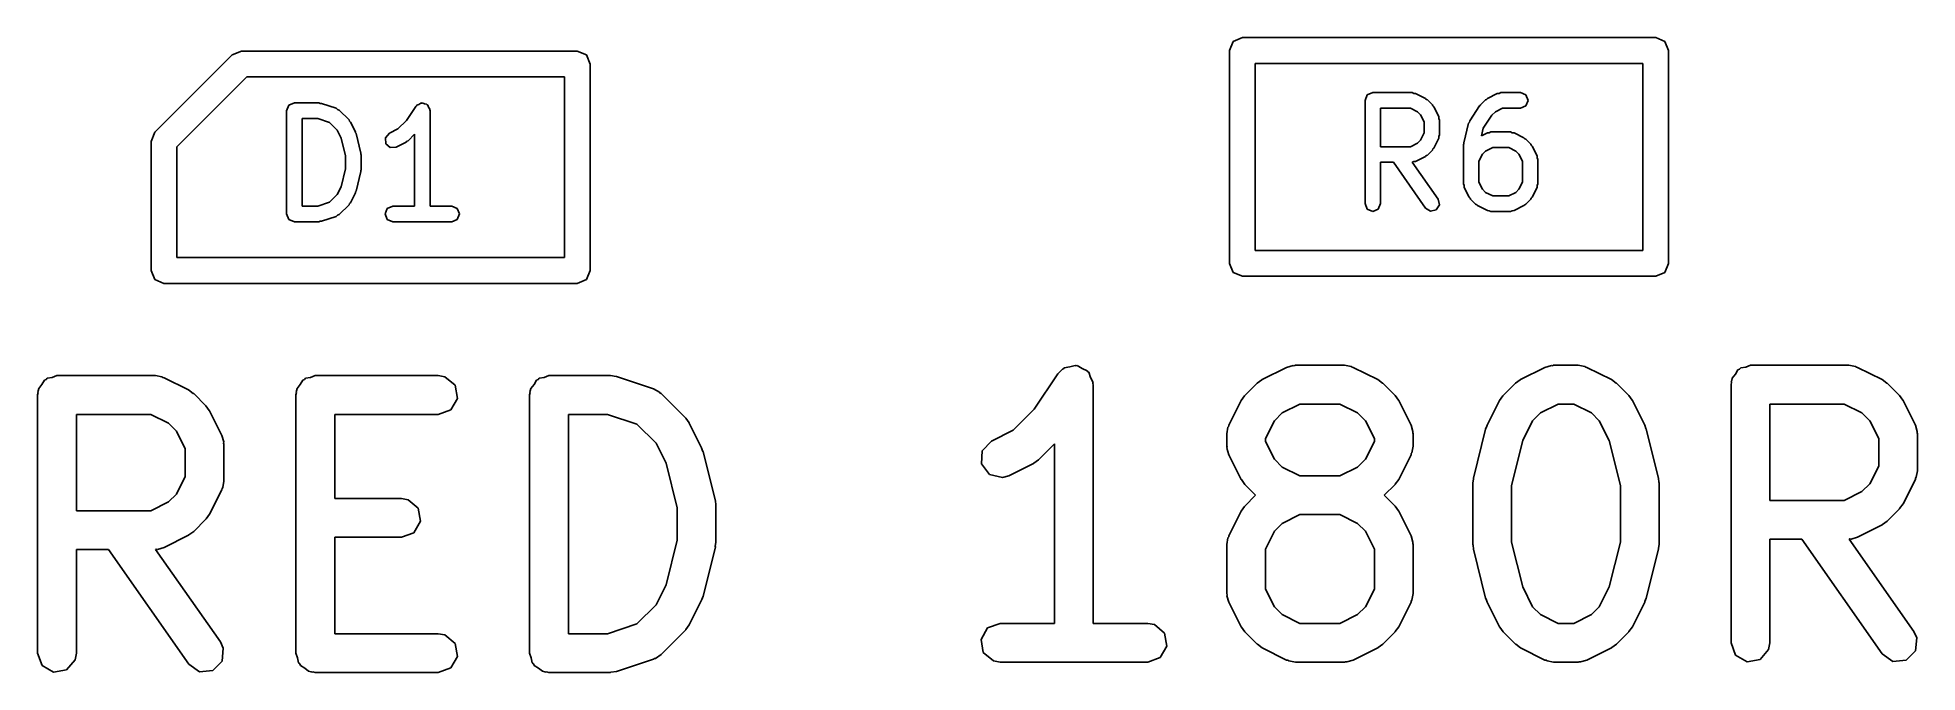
# Model space of a CAD drawing. Extents: x 3.235 to 3.522, y 0.333 to 0.43.
import ezdxf

# ---------------------------------------------------------------- set-up
doc = ezdxf.new("R2010")
doc.units = 0
doc.header["$MEASUREMENT"] = 0
doc.layers.add('BLACK', color=7, linetype='CONTINUOUS')

msp = doc.modelspace()

# ---------------------------------------------------------------- linework, layer by layer
at = {"layer": 'BLACK', "linetype": 'CONTINUOUS'}
for p, q in [((3.41748, 0.429207), (3.41887, 0.429783)), ((3.41887, 0.429783), (3.48187, 0.429783)), ((3.48187, 0.429783), (3.48326, 0.429207)), ((3.25311, 0.415329), (3.26492, 0.42714)), ((3.26492, 0.42714), (3.26631, 0.427717)), ((3.26631, 0.427717), (3.3175, 0.427717)), ((3.3175, 0.427717), (3.31889, 0.42714)), ((3.31889, 0.42714), (3.31946, 0.425748)), ((3.41691, 0.427815), (3.41748, 0.429207)), ((3.41691, 0.395335), (3.41691, 0.427815)), ((3.48326, 0.429207), (3.48383, 0.427815)), ((3.48383, 0.427815), (3.48383, 0.395335)), ((3.31946, 0.425748), (3.31946, 0.394252)), ((3.42084, 0.425846), (3.42084, 0.397303)), ((3.4799, 0.425846), (3.42084, 0.425846)), ((3.4799, 0.397303), (3.4799, 0.425846)), ((3.26713, 0.42378), (3.25647, 0.413122)), ((3.31553, 0.42378), (3.26713, 0.42378)), ((3.31553, 0.39622), (3.31553, 0.42378)), ((3.43791, 0.421034), (3.43875, 0.42138)), ((3.43875, 0.42138), (3.44475, 0.42138)), ((3.44475, 0.42138), (3.445, 0.421275)), ((3.445, 0.421275), (3.44527, 0.421255)), ((3.44527, 0.421255), (3.44677, 0.420505)), ((3.45622, 0.420505), (3.45772, 0.421255)), ((3.45772, 0.421255), (3.45799, 0.421275)), ((3.45799, 0.421275), (3.45824, 0.42138)), ((3.45824, 0.42138), (3.46124, 0.42138)), ((3.46124, 0.42138), (3.46208, 0.421034)), ((3.2732, 0.418624), (3.27354, 0.419459)), ((3.2732, 0.402876), (3.2732, 0.418624)), ((3.27354, 0.419459), (3.27438, 0.419805)), ((3.27438, 0.419805), (3.27813, 0.419805)), ((3.27813, 0.419805), (3.27831, 0.419731)), ((3.27831, 0.419731), (3.2785, 0.419744)), ((3.2785, 0.419744), (3.28075, 0.418995)), ((3.28075, 0.418995), (3.28096, 0.418814)), ((3.28096, 0.418814), (3.28121, 0.418709)), ((3.28121, 0.418709), (3.28271, 0.417209)), ((3.29146, 0.417127), (3.29289, 0.419279)), ((3.29289, 0.419279), (3.29299, 0.419347)), ((3.29299, 0.419347), (3.29304, 0.419459)), ((3.29304, 0.419459), (3.29336, 0.419591)), ((3.29336, 0.419591), (3.29364, 0.419782)), ((3.29364, 0.419782), (3.29376, 0.419758)), ((3.29376, 0.419758), (3.29387, 0.419805)), ((3.29387, 0.419805), (3.29419, 0.419673)), ((3.29419, 0.419673), (3.29453, 0.419607)), ((3.29453, 0.419607), (3.2946, 0.419506)), ((3.2946, 0.419506), (3.29471, 0.419459)), ((3.29471, 0.419459), (3.29484, 0.419141)), ((3.29484, 0.419141), (3.29503, 0.418856)), ((3.29503, 0.418856), (3.29501, 0.418736)), ((3.29501, 0.418736), (3.29506, 0.418624)), ((3.29506, 0.418624), (3.29506, 0.404057)), ((3.43757, 0.420199), (3.43791, 0.421034)), ((3.43757, 0.404451), (3.43757, 0.420199)), ((3.43993, 0.419018), (3.43993, 0.413131)), ((3.44447, 0.419018), (3.43993, 0.419018)), ((3.44555, 0.418478), (3.44447, 0.419018)), ((3.44602, 0.417999), (3.44555, 0.418478)), ((3.44677, 0.420505), (3.4469, 0.420358)), ((3.4469, 0.420358), (3.44708, 0.420284)), ((3.44708, 0.420284), (3.44783, 0.419534)), ((3.44783, 0.419534), (3.44791, 0.419354)), ((3.44791, 0.419354), (3.44805, 0.419227)), ((3.44805, 0.419227), (3.4488, 0.417727)), ((3.45351, 0.417104), (3.45501, 0.419354)), ((3.45501, 0.419354), (3.45511, 0.419422)), ((3.45511, 0.419422), (3.45516, 0.419534)), ((3.45516, 0.419534), (3.45591, 0.420284)), ((3.45591, 0.420284), (3.45609, 0.420358)), ((3.45609, 0.420358), (3.45622, 0.420505)), ((3.45744, 0.418478), (3.45691, 0.417946)), ((3.45852, 0.419018), (3.45744, 0.418478)), ((3.46124, 0.419018), (3.45852, 0.419018)), ((3.46208, 0.419364), (3.46124, 0.419018)), ((3.46208, 0.421034), (3.46242, 0.420199)), ((3.46242, 0.420199), (3.46208, 0.419364)), ((3.27556, 0.417443), (3.27556, 0.404057)), ((3.27793, 0.417443), (3.27556, 0.417443)), ((3.27974, 0.416842), (3.27793, 0.417443)), ((3.2809, 0.415675), (3.27974, 0.416842)), ((3.28151, 0.414462), (3.2809, 0.415675)), ((3.28271, 0.417209), (3.28279, 0.41703)), ((3.28279, 0.41703), (3.28293, 0.416902)), ((3.28293, 0.416902), (3.28368, 0.415403)), ((3.28885, 0.415181), (3.29017, 0.415845)), ((3.29017, 0.415845), (3.29146, 0.417127)), ((3.44656, 0.41692), (3.44602, 0.417999)), ((3.44656, 0.415228), (3.44656, 0.41692)), ((3.4488, 0.417727), (3.44882, 0.417453)), ((3.44882, 0.417453), (3.44893, 0.417199)), ((3.44893, 0.417199), (3.44893, 0.414949)), ((3.4526, 0.413736), (3.45335, 0.416736)), ((3.45335, 0.416736), (3.45347, 0.416902)), ((3.45347, 0.416902), (3.45351, 0.417104)), ((3.45559, 0.415964), (3.4553, 0.414797)), ((3.45691, 0.417946), (3.45559, 0.415964)), ((3.25254, 0.413937), (3.25311, 0.415329)), ((3.25254, 0.394252), (3.25254, 0.413937)), ((3.25647, 0.413122), (3.25647, 0.39622)), ((3.28219, 0.411729), (3.28151, 0.414462)), ((3.28368, 0.415403), (3.28369, 0.415269)), ((3.28369, 0.415269), (3.28377, 0.415161)), ((3.28377, 0.415161), (3.28452, 0.412161)), ((3.28825, 0.414498), (3.28885, 0.415181)), ((3.28832, 0.413596), (3.28825, 0.414498)), ((3.289, 0.413004), (3.28832, 0.413596)), ((3.2899, 0.413068), (3.289, 0.413004)), ((3.2914, 0.413818), (3.2899, 0.413068)), ((3.29153, 0.413965), (3.2914, 0.413818)), ((3.29171, 0.414039), (3.29153, 0.413965)), ((3.29269, 0.415023), (3.29171, 0.414039)), ((3.29269, 0.404057), (3.29269, 0.415023)), ((3.43993, 0.413131), (3.44447, 0.413131)), ((3.44447, 0.413131), (3.44555, 0.41367)), ((3.44555, 0.41367), (3.44602, 0.414149)), ((3.44602, 0.414149), (3.44656, 0.415228)), ((3.44783, 0.412614), (3.44708, 0.411864)), ((3.44791, 0.412794), (3.44783, 0.412614)), ((3.44805, 0.412921), (3.44791, 0.412794)), ((3.4488, 0.414421), (3.44805, 0.412921)), ((3.44882, 0.414695), (3.4488, 0.414421)), ((3.44893, 0.414949), (3.44882, 0.414695)), ((3.45256, 0.41345), (3.45262, 0.413588)), ((3.45256, 0.40745), (3.45256, 0.41345)), ((3.45262, 0.413588), (3.4526, 0.413736)), ((3.4553, 0.414797), (3.45622, 0.415256)), ((3.45702, 0.413018), (3.45594, 0.412479)), ((3.45622, 0.415256), (3.45649, 0.415275)), ((3.45649, 0.415275), (3.45674, 0.415381)), ((3.45674, 0.415381), (3.45974, 0.415381)), ((3.45947, 0.413018), (3.45702, 0.413018)), ((3.46054, 0.412479), (3.45947, 0.413018)), ((3.45974, 0.415381), (3.46, 0.415275)), ((3.46, 0.415275), (3.46027, 0.415256)), ((3.46027, 0.415256), (3.46177, 0.414506)), ((3.46177, 0.414506), (3.4619, 0.414359)), ((3.4619, 0.414359), (3.46208, 0.414285)), ((3.46208, 0.414285), (3.46283, 0.413535)), ((3.46283, 0.413535), (3.4629, 0.413355)), ((3.4629, 0.413355), (3.46305, 0.413228)), ((3.46305, 0.413228), (3.4638, 0.411728)), ((3.28151, 0.407038), (3.28219, 0.40977)), ((3.28219, 0.40977), (3.28219, 0.411729)), ((3.28452, 0.412161), (3.2845, 0.412013)), ((3.2845, 0.412013), (3.28456, 0.411875)), ((3.28456, 0.411875), (3.28456, 0.409625)), ((3.44188, 0.410769), (3.43993, 0.410769)), ((3.43993, 0.410769), (3.43993, 0.404451)), ((3.44678, 0.403773), (3.44188, 0.410769)), ((3.445, 0.410874), (3.44476, 0.410775)), ((3.44476, 0.410775), (3.44871, 0.405128)), ((3.44527, 0.410893), (3.445, 0.410874)), ((3.44677, 0.411643), (3.44527, 0.410893)), ((3.4469, 0.41179), (3.44677, 0.411643)), ((3.44708, 0.411864), (3.4469, 0.41179)), ((3.45547, 0.412), (3.45493, 0.410921)), ((3.45493, 0.410921), (3.45493, 0.407729)), ((3.45594, 0.412479), (3.45547, 0.412)), ((3.46102, 0.412), (3.46054, 0.412479)), ((3.46156, 0.410921), (3.46102, 0.412)), ((3.46156, 0.407729), (3.46156, 0.410921)), ((3.4638, 0.411728), (3.46382, 0.411454)), ((3.46382, 0.411454), (3.46392, 0.4112)), ((3.46392, 0.4112), (3.46392, 0.40745)), ((3.2809, 0.405825), (3.28151, 0.407038)), ((3.28452, 0.409339), (3.28377, 0.406339)), ((3.28456, 0.409625), (3.2845, 0.409487)), ((3.2845, 0.409487), (3.28452, 0.409339)), ((3.45267, 0.407196), (3.45256, 0.40745)), ((3.45269, 0.406922), (3.45267, 0.407196)), ((3.45344, 0.405422), (3.45269, 0.406922)), ((3.45493, 0.407729), (3.45547, 0.40665)), ((3.46102, 0.40665), (3.46156, 0.407729)), ((3.4638, 0.406922), (3.46305, 0.405422)), ((3.46382, 0.407196), (3.4638, 0.406922)), ((3.46392, 0.40745), (3.46382, 0.407196)), ((3.27556, 0.404057), (3.27793, 0.404057)), ((3.27793, 0.404057), (3.27974, 0.404658)), ((3.27974, 0.404658), (3.2809, 0.405825)), ((3.28271, 0.40429), (3.28121, 0.402791)), ((3.28279, 0.40447), (3.28271, 0.40429)), ((3.28293, 0.404597), (3.28279, 0.40447)), ((3.28368, 0.406097), (3.28293, 0.404597)), ((3.28369, 0.406231), (3.28368, 0.406097)), ((3.28377, 0.406339), (3.28369, 0.406231)), ((3.28854, 0.403711), (3.28937, 0.404057)), ((3.28937, 0.404057), (3.29269, 0.404057)), ((3.29506, 0.404057), (3.29837, 0.404057)), ((3.29837, 0.404057), (3.29921, 0.403711)), ((3.43791, 0.403616), (3.43757, 0.404451)), ((3.43993, 0.404451), (3.43958, 0.403616)), ((3.44891, 0.404245), (3.44842, 0.403483)), ((3.44871, 0.405128), (3.44891, 0.404245)), ((3.45358, 0.405295), (3.45344, 0.405422)), ((3.45366, 0.405115), (3.45358, 0.405295)), ((3.45441, 0.404365), (3.45366, 0.405115)), ((3.45459, 0.404291), (3.45441, 0.404365)), ((3.45472, 0.404144), (3.45459, 0.404291)), ((3.45622, 0.403394), (3.45472, 0.404144)), ((3.45547, 0.40665), (3.45594, 0.406171)), ((3.45594, 0.406171), (3.45702, 0.405632)), ((3.45702, 0.405632), (3.45947, 0.405632)), ((3.45947, 0.405632), (3.46054, 0.406171)), ((3.46177, 0.404144), (3.46027, 0.403394)), ((3.46054, 0.406171), (3.46102, 0.40665)), ((3.4619, 0.404291), (3.46177, 0.404144)), ((3.46208, 0.404365), (3.4619, 0.404291)), ((3.46283, 0.405115), (3.46208, 0.404365)), ((3.4629, 0.405295), (3.46283, 0.405115)), ((3.46305, 0.405422), (3.4629, 0.405295)), ((3.27354, 0.402041), (3.2732, 0.402876)), ((3.27438, 0.401695), (3.27354, 0.402041)), ((3.27813, 0.401695), (3.27438, 0.401695)), ((3.27831, 0.401769), (3.27813, 0.401695)), ((3.2785, 0.401755), (3.27831, 0.401769)), ((3.28075, 0.402505), (3.2785, 0.401755)), ((3.28096, 0.402685), (3.28075, 0.402505)), ((3.28121, 0.402791), (3.28096, 0.402685)), ((3.28819, 0.402876), (3.28854, 0.403711)), ((3.28854, 0.402041), (3.28819, 0.402876)), ((3.28937, 0.401695), (3.28854, 0.402041)), ((3.29837, 0.401695), (3.28937, 0.401695)), ((3.29921, 0.402041), (3.29837, 0.401695)), ((3.29921, 0.403711), (3.29955, 0.402876)), ((3.29955, 0.402876), (3.29921, 0.402041)), ((3.43875, 0.40327), (3.43791, 0.403616)), ((3.43958, 0.403616), (3.43875, 0.40327)), ((3.44754, 0.403288), (3.44678, 0.403773)), ((3.44842, 0.403483), (3.44754, 0.403288)), ((3.45649, 0.403375), (3.45622, 0.403394)), ((3.45674, 0.40327), (3.45649, 0.403375)), ((3.45974, 0.40327), (3.45674, 0.40327)), ((3.46, 0.403375), (3.45974, 0.40327)), ((3.46027, 0.403394), (3.46, 0.403375)), ((3.25647, 0.39622), (3.31553, 0.39622)), ((3.42084, 0.397303), (3.4799, 0.397303)), ((3.25311, 0.39286), (3.25254, 0.394252)), ((3.2545, 0.392283), (3.25311, 0.39286)), ((3.31889, 0.39286), (3.3175, 0.392283)), ((3.31946, 0.394252), (3.31889, 0.39286)), ((3.41748, 0.393943), (3.41691, 0.395335)), ((3.41887, 0.393366), (3.41748, 0.393943)), ((3.48187, 0.393366), (3.41887, 0.393366)), ((3.48326, 0.393943), (3.48187, 0.393366)), ((3.48383, 0.395335), (3.48326, 0.393943)), ((3.3175, 0.392283), (3.2545, 0.392283)), ((3.23747, 0.377951), (3.23819, 0.378213)), ((3.23819, 0.378213), (3.25319, 0.378213)), ((3.25319, 0.378213), (3.2542, 0.378035)), ((3.27684, 0.377951), (3.27756, 0.378213)), ((3.27756, 0.378213), (3.29631, 0.378213)), ((3.29631, 0.378213), (3.29732, 0.378035)), ((3.31246, 0.377951), (3.31318, 0.378213)), ((3.31318, 0.378213), (3.32256, 0.378213)), ((3.32256, 0.378213), (3.32343, 0.37806)), ((3.38715, 0.373092), (3.39073, 0.378473)), ((3.39073, 0.378473), (3.39144, 0.379215)), ((3.39144, 0.379215), (3.3916, 0.379262)), ((3.3916, 0.379262), (3.39171, 0.379393)), ((3.39171, 0.379393), (3.39256, 0.379541)), ((3.39256, 0.379541), (3.39338, 0.379782)), ((3.39338, 0.379782), (3.39354, 0.379714)), ((3.39354, 0.379714), (3.3937, 0.379743)), ((3.3937, 0.379743), (3.39444, 0.379315)), ((3.39444, 0.379315), (3.39523, 0.37897)), ((3.39523, 0.37897), (3.3953, 0.378818)), ((3.3953, 0.378818), (3.39545, 0.378733)), ((3.39545, 0.378733), (3.39574, 0.377928)), ((3.42187, 0.377602), (3.42561, 0.379476)), ((3.42561, 0.379476), (3.4266, 0.379769)), ((3.4266, 0.379769), (3.42677, 0.379728)), ((3.42677, 0.379728), (3.42694, 0.379788)), ((3.42694, 0.379788), (3.43443, 0.379788)), ((3.43443, 0.379788), (3.43544, 0.37961)), ((3.43544, 0.37961), (3.43558, 0.379497)), ((3.43558, 0.379497), (3.43576, 0.379476)), ((3.43576, 0.379476), (3.4395, 0.377602)), ((3.46124, 0.377602), (3.46499, 0.379476)), ((3.46499, 0.379476), (3.46597, 0.379769)), ((3.46597, 0.379769), (3.46614, 0.379728)), ((3.46614, 0.379728), (3.46631, 0.379788)), ((3.46631, 0.379788), (3.47006, 0.379788)), ((3.47006, 0.379788), (3.47107, 0.37961)), ((3.47107, 0.37961), (3.4712, 0.379497)), ((3.4712, 0.379497), (3.47138, 0.379476)), ((3.47138, 0.379476), (3.47513, 0.377602)), ((3.49353, 0.377845), (3.49402, 0.378433)), ((3.49402, 0.378433), (3.4944, 0.379097)), ((3.4944, 0.379097), (3.49465, 0.379188)), ((3.49465, 0.379188), (3.49483, 0.379393)), ((3.49483, 0.379393), (3.49558, 0.379526)), ((3.49558, 0.379526), (3.4963, 0.379788)), ((3.4963, 0.379788), (3.5113, 0.379788)), ((3.5113, 0.379788), (3.51231, 0.37961)), ((3.51231, 0.37961), (3.51245, 0.379497)), ((3.51245, 0.379497), (3.51262, 0.379476)), ((3.51262, 0.379476), (3.51637, 0.377602)), ((3.23524, 0.375261), (3.23531, 0.375644)), ((3.23529, 0.375773), (3.23535, 0.375887)), ((3.23531, 0.375644), (3.23529, 0.375773)), ((3.23535, 0.375887), (3.23542, 0.376271)), ((3.23542, 0.376271), (3.23591, 0.376858)), ((3.23591, 0.376858), (3.2363, 0.377523)), ((3.2363, 0.377523), (3.23655, 0.377614)), ((3.23655, 0.377614), (3.23672, 0.377818)), ((3.23672, 0.377818), (3.23747, 0.377951)), ((3.2542, 0.378035), (3.25434, 0.377922)), ((3.25434, 0.377922), (3.25451, 0.377902)), ((3.25451, 0.377902), (3.25826, 0.376027)), ((3.25826, 0.376027), (3.25897, 0.375501)), ((3.25897, 0.375501), (3.25903, 0.375474)), ((3.25903, 0.375474), (3.2609, 0.373599)), ((3.27461, 0.375261), (3.27468, 0.375644)), ((3.27466, 0.375773), (3.27472, 0.375887)), ((3.27468, 0.375644), (3.27466, 0.375773)), ((3.27472, 0.375887), (3.27479, 0.376271)), ((3.27479, 0.376271), (3.27528, 0.376858)), ((3.27528, 0.376858), (3.27567, 0.377523)), ((3.27567, 0.377523), (3.27592, 0.377614)), ((3.27592, 0.377614), (3.27609, 0.377818)), ((3.27609, 0.377818), (3.27684, 0.377951)), ((3.29732, 0.378035), (3.29887, 0.376737)), ((3.29887, 0.376737), (3.29922, 0.374748)), ((3.31023, 0.375261), (3.3103, 0.375644)), ((3.31028, 0.375773), (3.31034, 0.375887)), ((3.3103, 0.375644), (3.31028, 0.375773)), ((3.31034, 0.375887), (3.31041, 0.376271)), ((3.31041, 0.376271), (3.3109, 0.376858)), ((3.3109, 0.376858), (3.31129, 0.377523)), ((3.31129, 0.377523), (3.31154, 0.377614)), ((3.31154, 0.377614), (3.31171, 0.377818)), ((3.31171, 0.377818), (3.31246, 0.377951)), ((3.32343, 0.37806), (3.32349, 0.378062)), ((3.32349, 0.378062), (3.32912, 0.376187)), ((3.32912, 0.376187), (3.33002, 0.375699)), ((3.33002, 0.375699), (3.33011, 0.375548)), ((3.33011, 0.375548), (3.33027, 0.375474)), ((3.33027, 0.375474), (3.33402, 0.371724)), ((3.39574, 0.377928), (3.39612, 0.37716)), ((3.39612, 0.37716), (3.39608, 0.376995)), ((3.39608, 0.376995), (3.39614, 0.376835)), ((3.39614, 0.376835), (3.39614, 0.340418)), ((3.41922, 0.375174), (3.4211, 0.377049)), ((3.4211, 0.377049), (3.42182, 0.377555)), ((3.42182, 0.377555), (3.42187, 0.377602)), ((3.4395, 0.377602), (3.44021, 0.377076)), ((3.44021, 0.377076), (3.44027, 0.377049)), ((3.44027, 0.377049), (3.44215, 0.375174)), ((3.45859, 0.375174), (3.46047, 0.377049)), ((3.46047, 0.377049), (3.46119, 0.377555)), ((3.46119, 0.377555), (3.46124, 0.377602)), ((3.47513, 0.377602), (3.47583, 0.377076)), ((3.47583, 0.377076), (3.47589, 0.377049)), ((3.47589, 0.377049), (3.47777, 0.375174)), ((3.49335, 0.376835), (3.49342, 0.377219)), ((3.49335, 0.337465), (3.49335, 0.376835)), ((3.49339, 0.377348), (3.49346, 0.377462)), ((3.49342, 0.377219), (3.49339, 0.377348)), ((3.49346, 0.377462), (3.49353, 0.377845)), ((3.51637, 0.377602), (3.51708, 0.377076)), ((3.51708, 0.377076), (3.51714, 0.377049)), ((3.51714, 0.377049), (3.51901, 0.375174)), ((3.23524, 0.335891), (3.23524, 0.375261)), ((3.2609, 0.373599), (3.26141, 0.372876)), ((3.26141, 0.372876), (3.26146, 0.372832)), ((3.26146, 0.372832), (3.26333, 0.369082)), ((3.27461, 0.335891), (3.27461, 0.375261)), ((3.29821, 0.372999), (3.29631, 0.372308)), ((3.29922, 0.374748), (3.29821, 0.372999)), ((3.31023, 0.335891), (3.31023, 0.375261)), ((3.38394, 0.369888), (3.38715, 0.373092)), ((3.4168, 0.370657), (3.41867, 0.374406)), ((3.41867, 0.374406), (3.4192, 0.375115)), ((3.4192, 0.375115), (3.41922, 0.375174)), ((3.42494, 0.372534), (3.42374, 0.371337)), ((3.42763, 0.373883), (3.42494, 0.372534)), ((3.43374, 0.373883), (3.42763, 0.373883)), ((3.43643, 0.372534), (3.43374, 0.373883)), ((3.43763, 0.371337), (3.43643, 0.372534)), ((3.44215, 0.375174), (3.44265, 0.374451)), ((3.44265, 0.374451), (3.4427, 0.374406)), ((3.4427, 0.374406), (3.44457, 0.370657)), ((3.45617, 0.370657), (3.45804, 0.374406)), ((3.45804, 0.374406), (3.45857, 0.375115)), ((3.45857, 0.375115), (3.45859, 0.375174)), ((3.46431, 0.372534), (3.46311, 0.371337)), ((3.467, 0.373883), (3.46431, 0.372534)), ((3.46936, 0.373883), (3.467, 0.373883)), ((3.47206, 0.372534), (3.46936, 0.373883)), ((3.47325, 0.371337), (3.47206, 0.372534)), ((3.47777, 0.375174), (3.47827, 0.374451)), ((3.47827, 0.374451), (3.47832, 0.374406)), ((3.47832, 0.374406), (3.4802, 0.370657)), ((3.49925, 0.373883), (3.49925, 0.359166)), ((3.5106, 0.373883), (3.49925, 0.373883)), ((3.5133, 0.372534), (3.5106, 0.373883)), ((3.5145, 0.371337), (3.5133, 0.372534)), ((3.51901, 0.375174), (3.51952, 0.374451)), ((3.51952, 0.374451), (3.51957, 0.374406)), ((3.51957, 0.374406), (3.52144, 0.370657)), ((3.24115, 0.372308), (3.24115, 0.357591)), ((3.25249, 0.372308), (3.24115, 0.372308)), ((3.25519, 0.370959), (3.25249, 0.372308)), ((3.25639, 0.369762), (3.25519, 0.370959)), ((3.25774, 0.367064), (3.25639, 0.369762)), ((3.29631, 0.372308), (3.28052, 0.372308)), ((3.28052, 0.372308), (3.28052, 0.359466)), ((3.31614, 0.372308), (3.31614, 0.338843)), ((3.32208, 0.372308), (3.31614, 0.372308)), ((3.32659, 0.370805), (3.32208, 0.372308)), ((3.3295, 0.367887), (3.32659, 0.370805)), ((3.33402, 0.371724), (3.33453, 0.371001)), ((3.33453, 0.371001), (3.33457, 0.370957)), ((3.33457, 0.370957), (3.33645, 0.367207)), ((3.38062, 0.368228), (3.38394, 0.369888)), ((3.41648, 0.369336), (3.41666, 0.370346)), ((3.41666, 0.370346), (3.41678, 0.370481)), ((3.41678, 0.370481), (3.4168, 0.370657)), ((3.42374, 0.371337), (3.42239, 0.368639)), ((3.43898, 0.368639), (3.43763, 0.371337)), ((3.44457, 0.370657), (3.44487, 0.369674)), ((3.44487, 0.369674), (3.44483, 0.369502)), ((3.45407, 0.362553), (3.45594, 0.370052)), ((3.45594, 0.370052), (3.45615, 0.370518)), ((3.45615, 0.370518), (3.45617, 0.370657)), ((3.46311, 0.371337), (3.46159, 0.368306)), ((3.47477, 0.368306), (3.47325, 0.371337)), ((3.4802, 0.370657), (3.48034, 0.370168)), ((3.48034, 0.370168), (3.48042, 0.370052)), ((3.48042, 0.370052), (3.48229, 0.362553)), ((3.51585, 0.368639), (3.5145, 0.371337)), ((3.52144, 0.370657), (3.52173, 0.369674)), ((3.52173, 0.369674), (3.52169, 0.369502)), ((3.25774, 0.362834), (3.25774, 0.367064)), ((3.26333, 0.369082), (3.26362, 0.368099)), ((3.26362, 0.368099), (3.26358, 0.367927)), ((3.26358, 0.367927), (3.26364, 0.367761)), ((3.26364, 0.367761), (3.26364, 0.362137)), ((3.33102, 0.364856), (3.3295, 0.367887)), ((3.33645, 0.367207), (3.33659, 0.366719)), ((3.37911, 0.364745), (3.37923, 0.366761)), ((3.37923, 0.366761), (3.38062, 0.368228)), ((3.39024, 0.367832), (3.38778, 0.365374)), ((3.39024, 0.340418), (3.39024, 0.367832)), ((3.41648, 0.367462), (3.41648, 0.369336)), ((3.41654, 0.367296), (3.41648, 0.367462)), ((3.4165, 0.367124), (3.41654, 0.367296)), ((3.4168, 0.366141), (3.4165, 0.367124)), ((3.42239, 0.368639), (3.42239, 0.368159)), ((3.42239, 0.368159), (3.42374, 0.365461)), ((3.43763, 0.365461), (3.43898, 0.368159)), ((3.43898, 0.368159), (3.43898, 0.368639)), ((3.44489, 0.367462), (3.44471, 0.366452)), ((3.44483, 0.369502), (3.44489, 0.369336)), ((3.44489, 0.369336), (3.44489, 0.367462)), ((3.46159, 0.368306), (3.45988, 0.361474)), ((3.47648, 0.361474), (3.47477, 0.368306)), ((3.51585, 0.364409), (3.51585, 0.368639)), ((3.52169, 0.369502), (3.52175, 0.369336)), ((3.52175, 0.369336), (3.52175, 0.363712)), ((3.33273, 0.358024), (3.33102, 0.364856)), ((3.33659, 0.366719), (3.33667, 0.366603)), ((3.33667, 0.366603), (3.33855, 0.359104)), ((3.38031, 0.363123), (3.37911, 0.364745)), ((3.38701, 0.364821), (3.38326, 0.362946)), ((3.38706, 0.364867), (3.38701, 0.364821)), ((3.38778, 0.365374), (3.38706, 0.364867)), ((3.41867, 0.362391), (3.4168, 0.366141)), ((3.42374, 0.365461), (3.42494, 0.364264)), ((3.42494, 0.364264), (3.42763, 0.362915)), ((3.43374, 0.362915), (3.43643, 0.364264)), ((3.43643, 0.364264), (3.43763, 0.365461)), ((3.44457, 0.366141), (3.4427, 0.362391)), ((3.44459, 0.366316), (3.44457, 0.366141)), ((3.44471, 0.366452), (3.44459, 0.366316)), ((3.5145, 0.361712), (3.51585, 0.364409)), ((3.25639, 0.360137), (3.25774, 0.362834)), ((3.26347, 0.361127), (3.26335, 0.360992)), ((3.26364, 0.362137), (3.26347, 0.361127)), ((3.38228, 0.362653), (3.38031, 0.363123)), ((3.38326, 0.362946), (3.38228, 0.362653)), ((3.41872, 0.362347), (3.41867, 0.362391)), ((3.41922, 0.361624), (3.41872, 0.362347)), ((3.42088, 0.359962), (3.41922, 0.361624)), ((3.42763, 0.362915), (3.43374, 0.362915)), ((3.44215, 0.361624), (3.44049, 0.359962)), ((3.44217, 0.361682), (3.44215, 0.361624)), ((3.4427, 0.362391), (3.44217, 0.361682)), ((3.45398, 0.361837), (3.45408, 0.362418)), ((3.45398, 0.352463), (3.45398, 0.361837)), ((3.45408, 0.362418), (3.45407, 0.362553)), ((3.45988, 0.361474), (3.45988, 0.352827)), ((3.47648, 0.352827), (3.47648, 0.361474)), ((3.48229, 0.362553), (3.48233, 0.361965)), ((3.48233, 0.361965), (3.48238, 0.361837)), ((3.48238, 0.361837), (3.48238, 0.352463)), ((3.5133, 0.360514), (3.5145, 0.361712)), ((3.52144, 0.362391), (3.51957, 0.358642)), ((3.52146, 0.362567), (3.52144, 0.362391)), ((3.52157, 0.362702), (3.52146, 0.362567)), ((3.52175, 0.363712), (3.52157, 0.362702)), ((3.25249, 0.357591), (3.25519, 0.35894)), ((3.25519, 0.35894), (3.25639, 0.360137)), ((3.26333, 0.360817), (3.26146, 0.357067)), ((3.26335, 0.360992), (3.26333, 0.360817)), ((3.28052, 0.359466), (3.29069, 0.359466)), ((3.29069, 0.359466), (3.2917, 0.359288)), ((3.2917, 0.359288), (3.29324, 0.357989)), ((3.33855, 0.359104), (3.33859, 0.358516)), ((3.33859, 0.358516), (3.33863, 0.358388)), ((3.33863, 0.358388), (3.33863, 0.352763)), ((3.41867, 0.357533), (3.4192, 0.358243)), ((3.4192, 0.358243), (3.41922, 0.358301)), ((3.41922, 0.358301), (3.42088, 0.359962)), ((3.44049, 0.359962), (3.44215, 0.358301)), ((3.44215, 0.358301), (3.44265, 0.357578)), ((3.49925, 0.359166), (3.5106, 0.359166)), ((3.5106, 0.359166), (3.5133, 0.360514)), ((3.51957, 0.358642), (3.51904, 0.357933)), ((3.24115, 0.357591), (3.25249, 0.357591)), ((3.2609, 0.3563), (3.25903, 0.354425)), ((3.26093, 0.356358), (3.2609, 0.3563)), ((3.26146, 0.357067), (3.26093, 0.356358)), ((3.29359, 0.356), (3.29258, 0.354251)), ((3.29324, 0.357989), (3.29359, 0.356)), ((3.33273, 0.353127), (3.33273, 0.358024)), ((3.4168, 0.353784), (3.41867, 0.357533)), ((3.42494, 0.355661), (3.42374, 0.354464)), ((3.42763, 0.35701), (3.42494, 0.355661)), ((3.43374, 0.35701), (3.42763, 0.35701)), ((3.43643, 0.355661), (3.43374, 0.35701)), ((3.43763, 0.354464), (3.43643, 0.355661)), ((3.44265, 0.357578), (3.4427, 0.357533)), ((3.4427, 0.357533), (3.44457, 0.353784)), ((3.51637, 0.355447), (3.51262, 0.353572)), ((3.51641, 0.355494), (3.51637, 0.355447)), ((3.51714, 0.356), (3.51641, 0.355494)), ((3.51901, 0.357875), (3.51714, 0.356)), ((3.51904, 0.357933), (3.51901, 0.357875)), ((3.25826, 0.353872), (3.25451, 0.351997)), ((3.25831, 0.353919), (3.25826, 0.353872)), ((3.25903, 0.354425), (3.25831, 0.353919)), ((3.29069, 0.35356), (3.28052, 0.35356)), ((3.28052, 0.35356), (3.28052, 0.338843)), ((3.29258, 0.354251), (3.29069, 0.35356)), ((3.33102, 0.346295), (3.33273, 0.353127)), ((3.33863, 0.352763), (3.33853, 0.352183)), ((3.41648, 0.352463), (3.41666, 0.353473)), ((3.41648, 0.344964), (3.41648, 0.352463)), ((3.41666, 0.353473), (3.41678, 0.353609)), ((3.41678, 0.353609), (3.4168, 0.353784)), ((3.42374, 0.354464), (3.42239, 0.351766)), ((3.43898, 0.351766), (3.43763, 0.354464)), ((3.44457, 0.353784), (3.44487, 0.352801)), ((3.44487, 0.352801), (3.44483, 0.352629)), ((3.44483, 0.352629), (3.44489, 0.352463)), ((3.44489, 0.352463), (3.44489, 0.344964)), ((3.45403, 0.352335), (3.45398, 0.352463)), ((3.45988, 0.352827), (3.46159, 0.345995)), ((3.47477, 0.345995), (3.47648, 0.352827)), ((3.48238, 0.352463), (3.48228, 0.351883)), ((3.50414, 0.35326), (3.49925, 0.35326)), ((3.49925, 0.35326), (3.49925, 0.337465)), ((3.51638, 0.335772), (3.50414, 0.35326)), ((3.51147, 0.353321), (3.51134, 0.353274)), ((3.51134, 0.353274), (3.52122, 0.339159)), ((3.51164, 0.35328), (3.51147, 0.353321)), ((3.51262, 0.353572), (3.51164, 0.35328)), ((3.24603, 0.351685), (3.24115, 0.351685)), ((3.24115, 0.351685), (3.24115, 0.335891)), ((3.25827, 0.334197), (3.24603, 0.351685)), ((3.25336, 0.351746), (3.25323, 0.351699)), ((3.25323, 0.351699), (3.26311, 0.337584)), ((3.25353, 0.351705), (3.25336, 0.351746)), ((3.25451, 0.351997), (3.25353, 0.351705)), ((3.33855, 0.352047), (3.33667, 0.344548)), ((3.33853, 0.352183), (3.33855, 0.352047)), ((3.42239, 0.351766), (3.42239, 0.345661)), ((3.43898, 0.345661), (3.43898, 0.351766)), ((3.45407, 0.351747), (3.45403, 0.352335)), ((3.45594, 0.344248), (3.45407, 0.351747)), ((3.48229, 0.351747), (3.48042, 0.344248)), ((3.48228, 0.351883), (3.48229, 0.351747)), ((3.3295, 0.343264), (3.33102, 0.346295)), ((3.33645, 0.343944), (3.33457, 0.340194)), ((3.33646, 0.344083), (3.33645, 0.343944)), ((3.33667, 0.344548), (3.33646, 0.344083)), ((3.41654, 0.344798), (3.41648, 0.344964)), ((3.4165, 0.344627), (3.41654, 0.344798)), ((3.4168, 0.343644), (3.4165, 0.344627)), ((3.42239, 0.345661), (3.42374, 0.342964)), ((3.43763, 0.342964), (3.43898, 0.345661)), ((3.44459, 0.343819), (3.44457, 0.343644)), ((3.44471, 0.343954), (3.44459, 0.343819)), ((3.44489, 0.344964), (3.44471, 0.343954)), ((3.45602, 0.344132), (3.45594, 0.344248)), ((3.45617, 0.343644), (3.45602, 0.344132)), ((3.46159, 0.345995), (3.46311, 0.342964)), ((3.47325, 0.342964), (3.47477, 0.345995)), ((3.48042, 0.344248), (3.48021, 0.343783)), ((3.32659, 0.340346), (3.3295, 0.343264)), ((3.41867, 0.339894), (3.4168, 0.343644)), ((3.42374, 0.342964), (3.42494, 0.341767)), ((3.42494, 0.341767), (3.42763, 0.340418)), ((3.43374, 0.340418), (3.43643, 0.341767)), ((3.43643, 0.341767), (3.43763, 0.342964)), ((3.44457, 0.343644), (3.4427, 0.339894)), ((3.45804, 0.339894), (3.45617, 0.343644)), ((3.46311, 0.342964), (3.46431, 0.341767)), ((3.46431, 0.341767), (3.467, 0.340418)), ((3.46936, 0.340418), (3.47206, 0.341767)), ((3.47206, 0.341767), (3.47325, 0.342964)), ((3.4802, 0.343644), (3.47832, 0.339894)), ((3.48021, 0.343783), (3.4802, 0.343644)), ((3.28052, 0.338843), (3.29631, 0.338843)), ((3.29631, 0.338843), (3.29732, 0.338665)), ((3.29732, 0.338665), (3.29887, 0.337367)), ((3.31614, 0.338843), (3.32208, 0.338843)), ((3.32208, 0.338843), (3.32659, 0.340346)), ((3.33402, 0.339427), (3.33027, 0.335677)), ((3.33405, 0.339485), (3.33402, 0.339427)), ((3.33457, 0.340194), (3.33405, 0.339485)), ((3.37903, 0.337978), (3.38004, 0.339727)), ((3.38004, 0.339727), (3.38194, 0.340418)), ((3.38194, 0.340418), (3.39024, 0.340418)), ((3.39614, 0.340418), (3.40444, 0.340418)), ((3.40444, 0.340418), (3.40545, 0.34024)), ((3.40545, 0.34024), (3.407, 0.338942)), ((3.407, 0.338942), (3.40735, 0.336953)), ((3.41872, 0.33985), (3.41867, 0.339894)), ((3.41922, 0.339127), (3.41872, 0.33985)), ((3.4211, 0.337252), (3.41922, 0.339127)), ((3.42763, 0.340418), (3.43374, 0.340418)), ((3.44215, 0.339127), (3.44027, 0.337252)), ((3.44217, 0.339185), (3.44215, 0.339127)), ((3.4427, 0.339894), (3.44217, 0.339185)), ((3.45809, 0.33985), (3.45804, 0.339894)), ((3.45859, 0.339127), (3.45809, 0.33985)), ((3.46047, 0.337252), (3.45859, 0.339127)), ((3.467, 0.340418), (3.46936, 0.340418)), ((3.47777, 0.339127), (3.47589, 0.337252)), ((3.47779, 0.339185), (3.47777, 0.339127)), ((3.47832, 0.339894), (3.47779, 0.339185)), ((3.52122, 0.339159), (3.52165, 0.338229)), ((3.52165, 0.338229), (3.52147, 0.336217)), ((3.23593, 0.333993), (3.23524, 0.335891)), ((3.24115, 0.335891), (3.24097, 0.334881)), ((3.26311, 0.337584), (3.26354, 0.336654)), ((3.26354, 0.336654), (3.26337, 0.334642)), ((3.27487, 0.33517), (3.27461, 0.335891)), ((3.29922, 0.335378), (3.29821, 0.333629)), ((3.29887, 0.337367), (3.29922, 0.335378)), ((3.31049, 0.33517), (3.31023, 0.335891)), ((3.33027, 0.335677), (3.32943, 0.335089)), ((3.37938, 0.335989), (3.37903, 0.337978)), ((3.38093, 0.334691), (3.37938, 0.335989)), ((3.40735, 0.336953), (3.40634, 0.335203)), ((3.42116, 0.337225), (3.4211, 0.337252)), ((3.42187, 0.336699), (3.42116, 0.337225)), ((3.42561, 0.334824), (3.42187, 0.336699)), ((3.4395, 0.336699), (3.43576, 0.334824)), ((3.43955, 0.336746), (3.4395, 0.336699)), ((3.44027, 0.337252), (3.43955, 0.336746)), ((3.46053, 0.337225), (3.46047, 0.337252)), ((3.46124, 0.336699), (3.46053, 0.337225)), ((3.46499, 0.334824), (3.46124, 0.336699)), ((3.47513, 0.336699), (3.47138, 0.334824)), ((3.47517, 0.336746), (3.47513, 0.336699)), ((3.47589, 0.337252), (3.47517, 0.336746)), ((3.49404, 0.335567), (3.49335, 0.337465)), ((3.49579, 0.334557), (3.49404, 0.335567)), ((3.49908, 0.336455), (3.49778, 0.334908)), ((3.49925, 0.337465), (3.49908, 0.336455)), ((3.51803, 0.334613), (3.51638, 0.335772)), ((3.52147, 0.336217), (3.52005, 0.334789)), ((3.23768, 0.332983), (3.23593, 0.333993)), ((3.23967, 0.333333), (3.23768, 0.332983)), ((3.24097, 0.334881), (3.23967, 0.333333)), ((3.25993, 0.333038), (3.25827, 0.334197)), ((3.26194, 0.333214), (3.25993, 0.333038)), ((3.26337, 0.334642), (3.26194, 0.333214)), ((3.27501, 0.334414), (3.27487, 0.33517)), ((3.27521, 0.334243), (3.27501, 0.334414)), ((3.2753, 0.333993), (3.27521, 0.334243)), ((3.27597, 0.333609), (3.2753, 0.333993)), ((3.27655, 0.333116), (3.27597, 0.333609)), ((3.27694, 0.333048), (3.27655, 0.333116)), ((3.27705, 0.332983), (3.27694, 0.333048)), ((3.27718, 0.333005), (3.27705, 0.332983)), ((3.27756, 0.332938), (3.27718, 0.333005)), ((3.29631, 0.332938), (3.27756, 0.332938)), ((3.29821, 0.333629), (3.29631, 0.332938)), ((3.31063, 0.334414), (3.31049, 0.33517)), ((3.31083, 0.334243), (3.31063, 0.334414)), ((3.31092, 0.333993), (3.31083, 0.334243)), ((3.31159, 0.333609), (3.31092, 0.333993)), ((3.31217, 0.333116), (3.31159, 0.333609)), ((3.31256, 0.333048), (3.31217, 0.333116)), ((3.31267, 0.332983), (3.31256, 0.333048)), ((3.3128, 0.333005), (3.31267, 0.332983)), ((3.31318, 0.332938), (3.3128, 0.333005)), ((3.32256, 0.332938), (3.31318, 0.332938)), ((3.32262, 0.33296), (3.32256, 0.332938)), ((3.32349, 0.333089), (3.32262, 0.33296)), ((3.32912, 0.334964), (3.32349, 0.333089)), ((3.32925, 0.335074), (3.32912, 0.334964)), ((3.32943, 0.335089), (3.32925, 0.335074)), ((3.38194, 0.334513), (3.38093, 0.334691)), ((3.40444, 0.334513), (3.38194, 0.334513)), ((3.40634, 0.335203), (3.40444, 0.334513)), ((3.42579, 0.334804), (3.42561, 0.334824)), ((3.42593, 0.334691), (3.42579, 0.334804)), ((3.42694, 0.334513), (3.42593, 0.334691)), ((3.43443, 0.334513), (3.42694, 0.334513)), ((3.4346, 0.334573), (3.43443, 0.334513)), ((3.43477, 0.334532), (3.4346, 0.334573)), ((3.43576, 0.334824), (3.43477, 0.334532)), ((3.46516, 0.334804), (3.46499, 0.334824)), ((3.4653, 0.334691), (3.46516, 0.334804)), ((3.46631, 0.334513), (3.4653, 0.334691)), ((3.47006, 0.334513), (3.46631, 0.334513)), ((3.47022, 0.334573), (3.47006, 0.334513)), ((3.47039, 0.334532), (3.47022, 0.334573)), ((3.47138, 0.334824), (3.47039, 0.334532)), ((3.49778, 0.334908), (3.49579, 0.334557)), ((3.52005, 0.334789), (3.51803, 0.334613))]:
    msp.add_line(p, q, dxfattribs=at)

doc.saveas('drawing.dxf')
